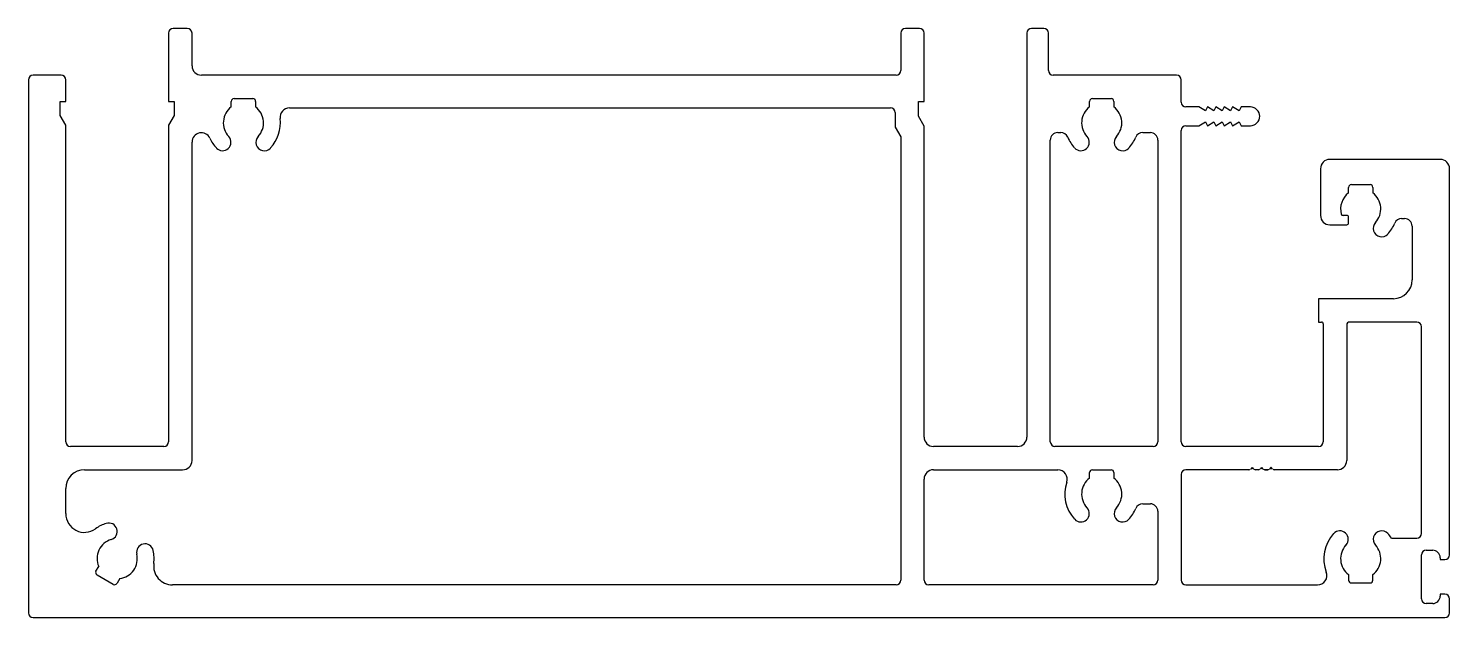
# Model space of a CAD drawing. Extents: x -71 to 81, y 3 to 66.
import ezdxf

# ---------------------------------------------------------------- set-up
doc = ezdxf.new("R2010")
doc.units = 0
for name, color, linetype in [('1', 7, 'CONTINUOUS'), ('ALUM', 4, 'CONTINUOUS'), ('KONTUR', 7, 'CONTINUOUS')]:
    doc.layers.add(name, color=color, linetype=linetype)

msp = doc.modelspace()

# ---------------------------------------------------------------- linework, layer by layer
at = {"layer": '1', "color": 7, "linetype": 'CONTINUOUS'}
for p, q in [((77.72, 35.04), (70.52, 35.04)), ((70.22, 34.74), (70.22, 20.24)), ((78.22, 12.44), (78.22, 34.54)), ((52.52, 18.74), (52.52, 7.44)), ((59.77, 19.24), (53.02, 19.24)), ((60.12, 19.48), (59.95, 19.31)), ((60.3, 19.31), (60.13, 19.48)), ((60.77, 19.24), (60.48, 19.24)), ((61.12, 19.48), (60.95, 19.31)), ((61.3, 19.31), (61.13, 19.48)), ((61.77, 19.24), (61.48, 19.24)), ((61.48, 19.24), (61.77, 19.24)), ((61.77, 19.24), (61.48, 19.24)), ((61.48, 19.24), (61.77, 19.24)), ((61.77, 19.24), (61.48, 19.24)), ((62.12, 19.48), (61.95, 19.31)), ((62.3, 19.31), (62.13, 19.48)), ((69.22, 19.24), (62.48, 19.24)), ((62.48, 19.24), (62.48, 19.24)), ((62.48, 19.24), (62.48, 19.24)), ((75, 11.94), (77.72, 11.94)), ((70.42, 8.03), (70.42, 7.44)), ((73.02, 7.44), (73.02, 8.03)), ((53.02, 6.94), (67.11, 6.94)), ((70.72, 7.14), (72.72, 7.14))]:
    msp.add_line(p, q, dxfattribs=at)
for centre, radius, start, end in [((70.52, 34.74), 0.3, 90, 180), ((77.72, 34.54), 0.5, 0, 90), ((69.22, 20.24), 1, 270, 0), ((53.02, 18.74), 0.5, 90, 180), ((59.77, 19.49), 0.25, 270, 315), ((60.12, 19.48), 0.008, 45, 135), ((60.48, 19.49), 0.25, 225, 270), ((60.77, 19.49), 0.25, 270, 315), ((61.12, 19.48), 0.008, 45, 135), ((61.48, 19.49), 0.25, 225, 270), ((61.77, 19.49), 0.25, 270, 315), ((62.12, 19.48), 0.008, 45, 135), ((62.48, 19.49), 0.25, 225, 270), ((71.72, 9.74), 3.95, 137.1625, 201.3237), ((69.49, 11.81), 0.9, 317.1625, 137.1625), ((73.96, 11.81), 0.9, 42.8375, 222.8375), ((71.72, 9.74), 3.95, 33.846, 42.8375), ((77.72, 12.44), 0.5, 270, 0), ((71.72, 9.74), 2.15, 137.1625, 232.7963), ((71.72, 9.74), 2.15, 307.2037, 42.8375), ((67.11, 7.94), 1, 270, 21.3237), ((53.02, 7.44), 0.5, 180, 270), ((70.72, 7.44), 0.3, 180, 270), ((72.72, 7.44), 0.3, 270, 360)]:
    msp.add_arc(centre, radius, start, end, dxfattribs=at)
at = {"layer": 'ALUM', "color": 7}
for p, q in [((-55.78, 65.94), (-55.78, 58.64)), ((-53.78, 66.44), (-55.28, 66.44)), ((-53.28, 62.44), (-53.28, 65.94)), ((22.52, 65.94), (22.52, 61.94)), ((24.52, 66.44), (23.02, 66.44)), ((25.02, 58.64), (25.02, 65.94)), ((36.02, 65.94), (36.02, 22.74)), ((37.82, 66.44), (36.52, 66.44)), ((38.32, 61.94), (38.32, 65.94)), ((-70.78, 60.94), (-70.78, 3.94)), ((-67.28, 61.44), (-70.28, 61.44)), ((-66.78, 58.64), (-66.78, 60.94)), ((22.02, 61.44), (-52.28, 61.44)), ((52.02, 61.44), (38.82, 61.44)), ((52.52, 58.54), (52.52, 60.94)), ((-67.38, 57.14), (-67.38, 58.64)), ((-67.38, 58.64), (-66.78, 58.64)), ((-55.78, 58.64), (-55.18, 58.64)), ((-55.18, 58.64), (-55.18, 57.14)), ((-49.08, 58.05), (-49.08, 58.64)), ((-48.78, 58.94), (-46.78, 58.94)), ((-46.48, 58.64), (-46.48, 58.05)), ((-42.86, 57.94), (21.42, 57.94)), ((24.42, 57.04), (24.42, 58.64)), ((24.42, 58.64), (25.02, 58.64)), ((54.42, 58.04), (53.02, 58.04)), ((55.11, 57.64), (54.42, 58.04)), ((55.32, 58.04), (55.11, 57.64)), ((56.01, 57.64), (55.32, 58.04)), ((56.22, 58.04), (56.01, 57.64)), ((56.91, 57.64), (56.22, 58.04)), ((57.12, 58.04), (56.91, 57.64)), ((57.81, 57.64), (57.12, 58.04)), ((58.02, 58.04), (57.81, 57.64)), ((58.71, 57.64), (58.02, 58.04)), ((58.92, 58.04), (58.71, 57.64)), ((59.92, 58.04), (58.92, 58.04)), ((-66.78, 56.1), (-67.38, 57.14)), ((-55.18, 57.14), (-55.78, 56.1)), ((21.92, 57.44), (21.92, 55.87)), ((25.02, 56), (24.42, 57.04)), ((54.42, 56.04), (55.11, 56.44)), ((55.11, 56.44), (55.32, 56.04)), ((55.32, 56.04), (56.01, 56.44)), ((56.01, 56.44), (56.22, 56.04)), ((56.22, 56.04), (56.91, 56.44)), ((56.91, 56.44), (57.12, 56.04)), ((57.12, 56.04), (57.81, 56.44)), ((57.81, 56.44), (58.02, 56.04)), ((58.02, 56.04), (58.71, 56.44)), ((58.71, 56.44), (58.92, 56.04)), ((-66.78, 22.24), (-66.78, 56.1)), ((-55.78, 56.1), (-55.78, 22.24)), ((21.92, 55.87), (22.52, 54.83)), ((22.52, 54.83), (22.52, 7.44)), ((25.02, 22.74), (25.02, 56)), ((52.52, 22.24), (52.52, 55.54)), ((53.02, 56.04), (54.42, 56.04)), ((58.92, 56.04), (59.92, 56.04)), ((-53.28, 20.24), (-53.28, 54.28)), ((80.22, 52.44), (68.42, 52.44)), ((67.42, 51.44), (67.42, 46.44)), ((81.22, 10.14), (81.22, 51.44)), ((70.42, 48.85), (70.42, 49.44)), ((70.72, 49.74), (72.72, 49.74)), ((73.02, 49.44), (73.02, 48.85)), ((70.22, 46.44), (69.84, 46.44)), ((70.42, 45.64), (70.42, 46.24)), ((76.1, 46.1), (76.42, 46.1)), ((68.42, 45.44), (70.22, 45.44)), ((77.22, 45.3), (77.22, 39.54)), ((75.22, 37.54), (67.22, 37.54)), ((67.22, 37.54), (67.22, 35.04)), ((67.22, 35.04), (67.52, 35.04)), ((67.72, 34.84), (67.72, 22.24)), ((-56.28, 21.74), (-66.28, 21.74)), ((35.02, 21.74), (26.02, 21.74)), ((67.22, 21.74), (53.02, 21.74)), ((-64.78, 19.24), (-54.28, 19.24)), ((-66.78, 14.55), (-66.78, 17.24)), ((78.22, 5.44), (78.22, 10.14)), ((78.72, 10.64), (79.43, 10.64)), ((80.22, 9.84), (80.22, 9.64)), ((80.22, 9.64), (80.72, 9.64)), ((-63.55, 8.4), (-63.26, 8.91)), ((-61.71, 6.99), (-63.44, 7.99)), ((-61.01, 7.61), (-61.3, 7.1)), ((22.02, 6.94), (-55.38, 6.94)), ((79.42, 4.94), (78.72, 4.94)), ((80.72, 5.94), (80.22, 5.94)), ((80.22, 5.94), (80.22, 5.74)), ((81.22, 3.94), (81.22, 5.44)), ((-70.28, 3.44), (80.72, 3.44))]:
    msp.add_line(p, q, dxfattribs=at)
for centre, radius, start, end in [((-55.28, 65.94), 0.5, 90, 180), ((-53.78, 65.94), 0.5, 0, 90), ((23.02, 65.94), 0.5, 90, 180), ((24.52, 65.94), 0.5, 0, 90), ((36.52, 65.94), 0.5, 90, 180), ((37.82, 65.94), 0.5, 0, 90), ((-52.28, 62.44), 1, 180, 270), ((-70.28, 60.94), 0.5, 90, 180), ((-67.28, 60.94), 0.5, 0, 90), ((22.02, 61.94), 0.5, 270, 0), ((38.82, 61.94), 0.5, 180, 270), ((52.02, 60.94), 0.5, 0, 90), ((-47.78, 56.34), 2.15, 127.2037, 222.8375), ((-48.78, 58.64), 0.3, 90, 180), ((-46.78, 58.64), 0.3, 0, 90), ((-47.78, 56.34), 2.15, 317.1625, 52.7963), ((-42.86, 56.94), 1, 90, 186.9621), ((21.42, 57.44), 0.5, 0, 90), ((53.02, 58.54), 0.5, 180, 270), ((59.92, 57.04), 1, 270, 90), ((-47.78, 56.34), 3.95, 317.1625, 6.9621), ((-52.28, 54.28), 1, 24.62, 180), ((-50.01, 54.26), 0.9, 222.8375, 42.8375), ((-45.54, 54.26), 0.9, 137.1625, 317.1625), ((53.02, 55.54), 0.5, 90, 180), ((-47.78, 56.34), 3.95, 204.62, 222.8375), ((68.42, 51.44), 1, 90, 180), ((80.22, 51.44), 1, 0, 90), ((71.72, 47.14), 2.15, 127.2037, 194.8572), ((70.72, 49.44), 0.3, 90, 180), ((72.72, 49.44), 0.3, 0, 90), ((71.72, 47.14), 2.15, 317.1625, 52.7963), ((68.42, 46.44), 1, 180, 270), ((69.84, 46.64), 0.2, 194.8572, 270), ((70.22, 46.24), 0.2, 0, 90), ((70.22, 45.64), 0.2, 270, 0), ((73.96, 45.06), 0.9, 137.1625, 317.1625), ((71.75, 47.12), 3.91, 317.0713, 337.3411), ((76.1, 45.3), 0.8, 90, 157.2499), ((76.42, 45.3), 0.8, 0, 90), ((75.22, 39.54), 2, 270, 0), ((67.52, 34.84), 0.2, 0, 90), ((-66.28, 22.24), 0.5, 180, 270), ((-56.28, 22.24), 0.5, 270, 360), ((26.02, 22.74), 1, 180, 270), ((35.02, 22.74), 1, 270, 0), ((53.02, 22.24), 0.5, 180, 270), ((67.22, 22.24), 0.5, 270, 0), ((-54.28, 20.24), 1, 270, 360), ((-64.78, 17.24), 2, 90, 180), ((-64.78, 14.55), 2, 180, 306.0319), ((-61.28, 9.74), 3.95, 107.1625, 126.0319), ((-62.18, 12.65), 0.9, 287.1625, 107.1625), ((-61.28, 9.74), 2.15, 107.1625, 202.7963), ((-58.3, 10.42), 0.9, 12.8375, 192.8375), ((-61.28, 9.74), 2.15, 277.2037, 12.8375), ((-61.28, 9.74), 3.95, 352.273, 12.8375), ((-55.38, 8.94), 2, 172.273, 270), ((78.72, 10.14), 0.5, 90, 180), ((79.42, 9.84), 0.8, 0.1596, 89.8406), ((80.72, 10.14), 0.5, 270, 0), ((-63.29, 8.25), 0.3, 150, 240), ((-61.56, 7.25), 0.3, 240, 330), ((22.02, 7.44), 0.5, 270, 360), ((78.72, 5.44), 0.5, 180, 270), ((79.42, 5.74), 0.8, 269.8406, 359.8404), ((80.72, 5.44), 0.5, 0, 90), ((-70.28, 3.94), 0.5, 180, 270), ((80.72, 3.94), 0.5, 270, 0)]:
    msp.add_arc(centre, radius, start, end, dxfattribs=at)
at = {"layer": 'KONTUR', "color": 7}
for p, q in [((42.72, 58.05), (42.72, 58.64)), ((43.02, 58.94), (45.02, 58.94)), ((45.32, 58.64), (45.32, 58.05)), ((39.32, 55.3), (39.64, 55.3)), ((48.4, 55.3), (49.22, 55.3)), ((38.52, 22.24), (38.52, 54.5)), ((50.02, 54.5), (50.02, 22.24)), ((49.52, 21.74), (39.02, 21.74)), ((26.02, 19.24), (39.34, 19.24)), ((42.72, 18.35), (42.72, 18.94)), ((43.02, 19.24), (45.02, 19.24)), ((45.32, 18.94), (45.32, 18.35)), ((25.02, 7.44), (25.02, 18.24)), ((48.4, 15.6), (49.22, 15.6)), ((50.02, 14.8), (50.02, 7.44)), ((49.52, 6.94), (25.52, 6.94))]:
    msp.add_line(p, q, dxfattribs=at)
for centre, radius, start, end in [((44.02, 56.34), 2.15, 127.2037, 222.8375), ((43.02, 58.64), 0.3, 90, 180), ((45.02, 58.64), 0.3, 0, 90), ((44.02, 56.34), 2.15, 317.1625, 52.7963), ((39.32, 54.5), 0.8, 90, 180), ((39.64, 54.5), 0.8, 22.7501, 90), ((44.02, 56.34), 3.95, 202.7501, 222.8375), ((41.79, 54.26), 0.9, 222.8375, 42.8375), ((46.26, 54.26), 0.9, 137.1625, 317.1625), ((44.02, 56.34), 3.95, 317.1625, 337.2499), ((48.4, 54.5), 0.8, 90, 157.2499), ((49.22, 54.5), 0.8, 360, 90), ((39.02, 22.24), 0.5, 180, 270), ((49.52, 22.24), 0.5, 270, 0), ((26.02, 18.24), 1, 90, 180), ((39.34, 18.24), 1, 341.1415, 90), ((44.02, 16.64), 2.15, 127.2037, 222.8375), ((43.02, 18.94), 0.3, 90, 180), ((45.02, 18.94), 0.3, 0, 90), ((44.02, 16.64), 2.15, 317.1625, 52.7963), ((44.02, 16.64), 3.95, 161.1415, 222.8375), ((48.4, 14.8), 0.8, 90, 157.2499), ((49.22, 14.8), 0.8, 360, 90), ((41.79, 14.56), 0.9, 222.8375, 42.8375), ((46.26, 14.56), 0.9, 137.1625, 317.1625), ((44.02, 16.64), 3.95, 317.1625, 337.2499), ((25.52, 7.44), 0.5, 180, 270), ((49.52, 7.44), 0.5, 270, 0)]:
    msp.add_arc(centre, radius, start, end, dxfattribs=at)

doc.saveas('drawing.dxf')
